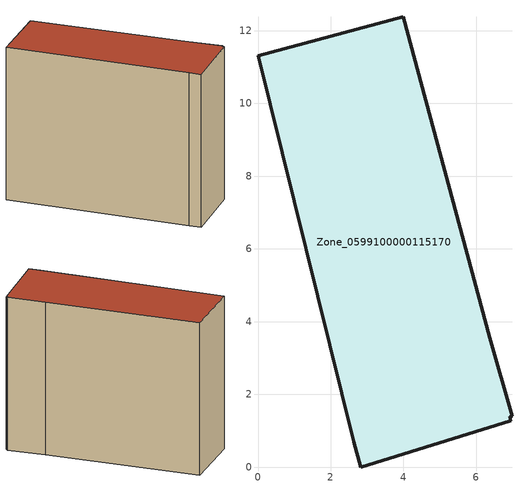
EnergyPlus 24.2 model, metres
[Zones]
Zone_0599100000115170
 floor ground (C_G): 2.64,0.7 0,11.3 4,12.38 6.37,3.56 6.98,1.4 6.92,1.39 6.94,1.28 2.82,0 z0
 wall outside (C_F): 6.94,1.28 6.92,1.39 6.98,1.4 6.37,3.56 4,12.38 0,11.3 2.64,0.7 2.82,0 6.94,1.28 z0:9.23
 roof outside (C_R): 6.92,1.39 6.98,1.4 6.37,3.56 4,12.38 0,11.3 2.64,0.7 2.82,0 6.94,1.28 z9.23
[BUILDING]
Pand.0599100000115170: North Axis=0; Terrain=City; Loads Convergence Tolerance Value=0.04; Temperature Convergence Tolerance Value=0.4; Solar Distribution=FullExterior; Maximum Number of Warmup Days=25; Minimum Number of Warmup Days=1
[Site:Location]
Rotterdam.The.Hague.AP_ZH_NLD Design_Conditions: Latitude=51.96; Longitude=4.45; Time Zone=1; Elevation=-4.5
[SITE:GROUNDTEMPERATURE:BUILDINGSURFACE]
18, 18, 18, 18, 18, 18, 18, 18, 18, 18, 18, 18
[MATERIAL] Thermal Absorptance=0.9; Solar Absorptance=0.7; Visible Absorptance=0.7
Name | Roughness | Thickness | Conductivity | Density | Specific Heat
G.TI.1946 | MediumSmooth | 0.15 | 1 | 540 | 1210
F.TI.1946 | Rough | 0.3 | 0.857143 | 1920 | 840
R.TI.1946 | MediumRough | 0.2 | 0.1 | 1500 | 1000
[CONSTRUCTION]
C_G: G.TI.1946
C_F: F.TI.1946
C_R: R.TI.1946
[ZONE]
Zone_0599100000115170: Type=1; Multiplier=1; Ceiling Height=Autocalculate; Volume=Autocalculate; Floor Area=autocalculate; Part of Total Floor Area=Yes
[ZONEINFILTRATION:DESIGNFLOWRATE]
Infil_Zone_0599100000115170: Zone or ZoneList or Space or SpaceList=Zone_0599100000115170; Schedule=AlwaysOn; Design Flow Rate Calculation Method=Flow/Area; Flow Rate per Floor Area=0.003; Constant Term Coefficient=1; Temperature Term Coefficient=0; Velocity Term Coefficient=0; Velocity Squared Term Coefficient=0
[HVACTEMPLATE:ZONE:IDEALLOADSAIRSYSTEM]
Zone_0599100000115170: Maximum Heating Supply Air Temperature=50; Minimum Cooling Supply Air Temperature=13; Maximum Heating Supply Air Humidity Ratio=0.0156; Minimum Cooling Supply Air Humidity Ratio=0.0077; Heating Limit=NoLimit; Cooling Limit=NoLimit; Dehumidification Control Type=ConstantSensibleHeatRatio; Cooling Sensible Heat Ratio=0.7; Dehumidification Setpoint=60; Humidification Control Type=None; Humidification Setpoint=30; Outdoor Air Method=None; Outdoor Air Flow Rate per Person=0.00944; Outdoor Air Flow Rate per Zone Floor Area=0; Outdoor Air Flow Rate per Zone=0; Demand Controlled Ventilation Type=None; Outdoor Air Economizer Type=NoEconomizer; Heat Recovery Type=None; Sensible Heat Recovery Effectiveness=0.7; Latent Heat Recovery Effectiveness=0.65
[ZONECONTROL:THERMOSTAT]
ThermostatControl_Zone_0599100000115170: Zone or ZoneList=Zone_0599100000115170; Control Type Schedule=DualSetpointControlType; Control 1=Thermostat_Zone_0599100000115170; Temperature Difference Between Cutout And Setpoint=0
[THERMOSTATSETPOINT:DUALSETPOINT]
Thermostat_Zone_0599100000115170: Heating Setpoint Temperature Schedule=HeatingSetpoint_Zone_0599100000115170; Cooling Setpoint Temperature Schedule=CoolingSetpoint_Zone_0599100000115170
[SCHEDULE:COMPACT]
HeatingSetpoint_Zone_0599100000115170: Through: 12/31, For: AllDays, Until: 24:00, 21
CoolingSetpoint_Zone_0599100000115170: Through: 12/31, For: AllDays, Until: 24:00, 24
DualSetpointControlType: Through: 12/31, For: AllDays, Until: 24:00, 4
AlwaysOn: Through: 12/31, For: AllDays, Until: 24:00, 1
